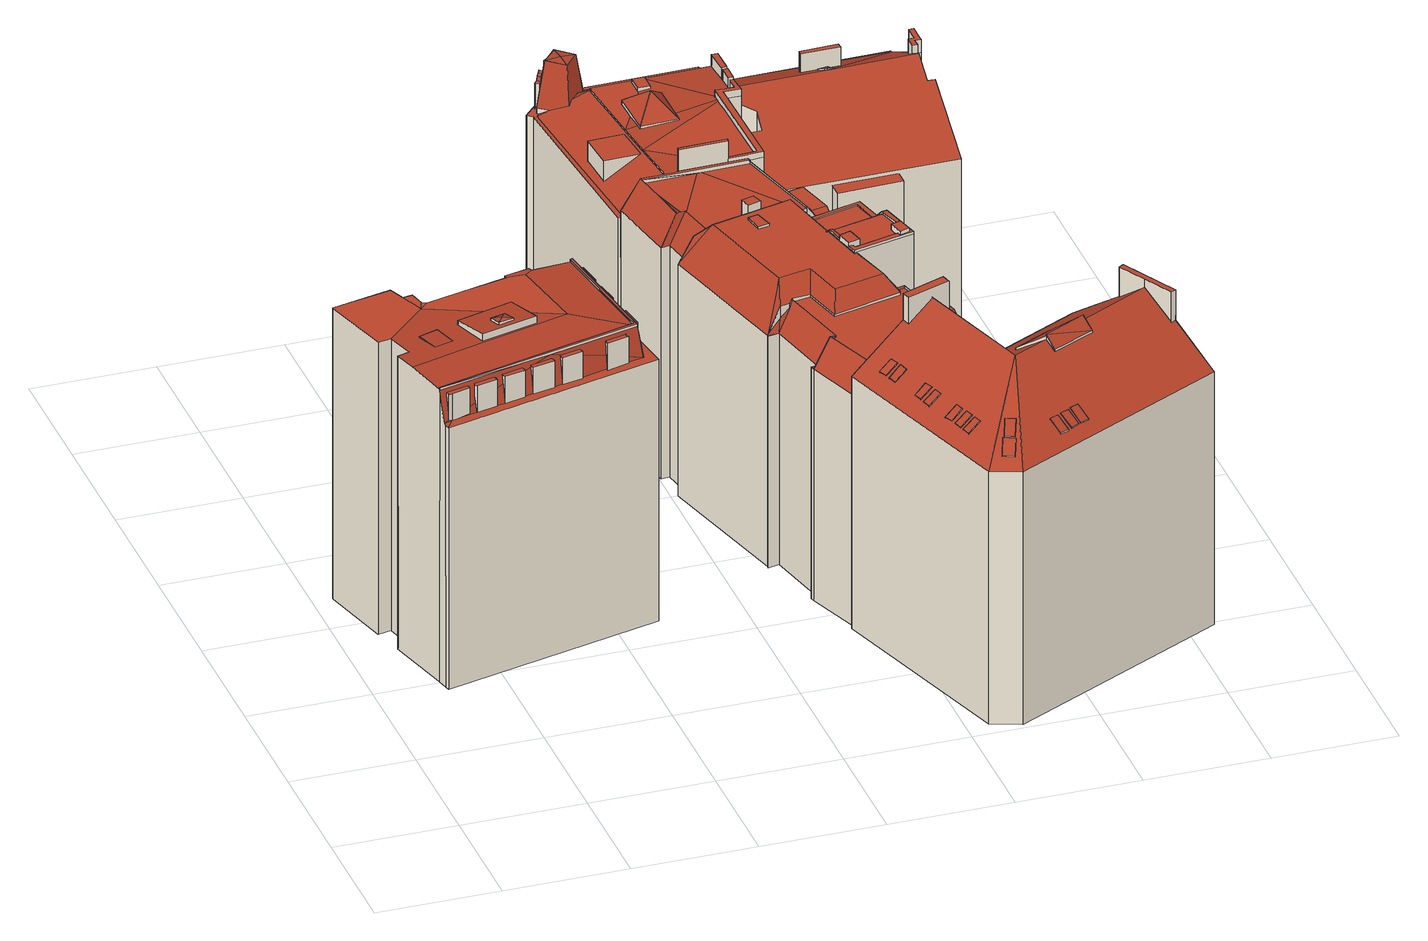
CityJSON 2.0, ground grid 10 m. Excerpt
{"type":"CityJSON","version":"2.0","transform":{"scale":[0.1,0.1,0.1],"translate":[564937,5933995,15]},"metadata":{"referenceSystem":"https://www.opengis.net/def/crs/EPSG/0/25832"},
"CityObjects":{
"building1":{"type":"Building","attributes":{"Grundfläche 2D":"249.646953","Grundhöhe NN":"16.347"},"children":["building1-1","building1-2","building1-3","building1-4","building1-5","building1-6","building1-7","building1-8","building1-9","building1-10","building1-11","building1-12"],"geometry":[{"type":"MultiSurface","lod":"3","boundaries":[[[0,1,2,3],[4,5,6,7]],[[8,9,10,11,12,13,14,15,16,17,18,19]],[[20,19,18,17,21,22,23,24,25,26]],[[26,27,28,29,20]],[[30,31,19,20,29,32,33,34]],[[35,33,32]],[[35,36,37,33]],[[38,39,33,37,40,41,42]],[[31,43,44,45,34,33,39,46,47,9,8,19]],[[23,48,49,50,51,52,24]],[[53,54,48,21,17]],[[55,56,57,58,52,51,50,49,48,54,53,59,60]],[[61,62,53,17,16,63,64]],[[65,66,67,68,69,70,16,15,14,13,12,11,71,72,73]],[[72,71,74]],[[75,76,77,78,79,80,81,82,83,84,53,62,61,64,63,16,70,69,68,67,66,65,73,72,74,85]],[[86,52,58,57,56,55,60,59,53,84,83,82,81,80,79,78,77,76,75,85,74,87,88,89]],[[90,87,74,71]],[[44,43,3,2]],[[30,0,3,43,31]],[[30,34,45,1,0]],[[45,44,2,1]],[[48,23,24,23,22]],[[48,22,48,21]],[[90,71,11,91,92]],[[87,90,92,93]],[[88,87,93,94]],[[89,88,94,95]],[[52,96,97,24]],[[96,52,86,89,95,98]],[[25,24,97,99]],[[26,25,99,100]],[[27,26,100,101]],[[28,27,101,102]],[[29,28,102,103]],[[32,29,103,104]],[[35,32,104,105]],[[36,35,105,106]],[[37,36,106,107]],[[40,37,107,108]],[[41,40,108,109]],[[110,38,42,41,109,111]],[[39,38,110,112]],[[46,39,112,113]],[[47,46,113,114]],[[91,11,10,9,47,114,115]],[[98,95,94,93,92,91,115,114,113,112,110,111,109,108,107,106,105,104,103,102,101,100,99,97,96]]],"semantics":{"surfaces":[{"type":"RoofSurface"},{"type":"WallSurface"},{"type":"GroundSurface"}],"values":[0,0,0,0,0,0,0,0,0,0,0,0,0,0,0,0,0,0,1,1,1,1,1,1,1,1,1,1,1,1,1,1,1,1,1,1,1,1,1,1,1,1,1,1,1,1,2]}}]},
"building1-1":{"type":"BuildingInstallation","parents":["building1"],"geometry":[{"type":"MultiSurface","lod":"3","boundaries":[[[116,117,118,119,120,121,122,123]],[[25,124,18,121,120,119]],[[25,119,118,24]],[[18,10,122,121]],[[10,11,123,122]],[[15,16,17,116,123]],[[13,14,123,11,12]],[[123,14,15]],[[117,116,17,21,22,23,24,118]]],"semantics":{"surfaces":[{"type":"RoofSurface"},{"type":"WallSurface"}],"values":[0,1,1,1,1,1,1,1,1]}}]},
"building1-2":{"type":"BuildingInstallation","parents":["building1"],"geometry":[{"type":"MultiSurface","lod":"3","boundaries":[[[125,126,127,128]],[[127,129,128]],[[126,125,130]],[[127,126,130,129]]],"semantics":{"surfaces":[{"type":"RoofSurface"},{"type":"WallSurface"}],"values":[0,1,1,1]}}]},
"building1-3":{"type":"BuildingInstallation","parents":["building1"],"geometry":[{"type":"MultiSurface","lod":"3","boundaries":[[[131,132,133,134,135,136,137,138,139,140]],[[141,140,139]],[[142,140,141]],[[142,65,75,132,131,140]],[[75,143,133,132]],[[66,144,145,138,137,136,135,134,133,143,76]]],"semantics":{"surfaces":[{"type":"RoofSurface"},{"type":"WallSurface"}],"values":[0,1,1,1,1,1]}}]},
"building1-4":{"type":"BuildingInstallation","parents":["building1"],"geometry":[{"type":"MultiSurface","lod":"3","boundaries":[[[146,147,148,149,150,151,152,153]],[[61,83,154,147,146,153,152]],[[148,147,154,155]],[[62,151,150,149,148,155,84]]],"semantics":{"surfaces":[{"type":"RoofSurface"},{"type":"WallSurface"}],"values":[0,1,1,1]}}]},
"building1-5":{"type":"BuildingInstallation","parents":["building1"],"geometry":[{"type":"MultiSurface","lod":"3","boundaries":[[[156,157,158,159,160,161,162]],[[67,77,159,158,157,163,164]],[[77,165,160,159]],[[165,78,68,162,161,160]],[[156,162,68]]],"semantics":{"surfaces":[{"type":"RoofSurface"},{"type":"WallSurface"}],"values":[0,1,1,1,1]}}]},
"building1-6":{"type":"BuildingInstallation","parents":["building1"],"geometry":[{"type":"MultiSurface","lod":"3","boundaries":[[[166,70,167,168,169,170]],[[79,171,168,167,69]],[[171,172,169,168]],[[166,170,169,172,80]]],"semantics":{"surfaces":[{"type":"RoofSurface"},{"type":"WallSurface"}],"values":[0,1,1,1]}}]},
"building1-7":{"type":"BuildingInstallation","parents":["building1"],"geometry":[{"type":"MultiSurface","lod":"3","boundaries":[[[173,174,175,176,177,178,179]],[[180,59,181,176,175,174,173]],[[181,182,177,176]],[[54,179,178,177,182,60]]],"semantics":{"surfaces":[{"type":"RoofSurface"},{"type":"WallSurface"}],"values":[0,1,1,1]}}]},
"building1-8":{"type":"BuildingInstallation","parents":["building1"],"geometry":[{"type":"MultiSurface","lod":"3","boundaries":[[[183,184,185,186,187,188,189]],[[190,187,186]],[[190,72,188,187]],[[188,72,191]],[[191,74,189,188]],[[74,85,183,189]],[[192,185,184,183,85,73]]],"semantics":{"surfaces":[{"type":"RoofSurface"},{"type":"WallSurface"}],"values":[0,1,1,1,1,1,1]}}]},
"building1-9":{"type":"BuildingInstallation","parents":["building1"],"geometry":[{"type":"MultiSurface","lod":"3","boundaries":[[[193,63,194,195,196,197,198]],[[199,196,195,194,81]],[[199,200,197,196]],[[198,197,200,82,64,193]]],"semantics":{"surfaces":[{"type":"RoofSurface"},{"type":"WallSurface"}],"values":[0,1,1,1]}}]},
"building1-10":{"type":"BuildingInstallation","parents":["building1"],"geometry":[{"type":"MultiSurface","lod":"3","boundaries":[[[201,202,203,204,49,205]],[[206,202,201,205,55]],[[206,56,203,202]],[[204,203,56,50]]],"semantics":{"surfaces":[{"type":"RoofSurface"},{"type":"WallSurface"}],"values":[0,1,1,1]}}]},
"building1-11":{"type":"BuildingInstallation","parents":["building1"],"geometry":[{"type":"MultiSurface","lod":"3","boundaries":[[[207,208,209,210,211,212]],[[213,211,210,209,51,57]],[[213,58,212,211]],[[208,207,212,58,214]]],"semantics":{"surfaces":[{"type":"RoofSurface"},{"type":"WallSurface"}],"values":[0,1,1,1]}}]},
"building1-12":{"type":"BuildingInstallation","parents":["building1"],"geometry":[{"type":"MultiSurface","lod":"3","boundaries":[[[215,216,217]],[[217,216,218]],[[219,216,215]],[[218,216,219]],[[219,215,4,7]],[[215,217,5,4]],[[218,219,7,6]],[[217,218,6,5]]],"semantics":{"surfaces":[{"type":"RoofSurface"},{"type":"WallSurface"}],"values":[0,0,0,0,1,1,1,1]}}]},
"building2":{"type":"Building","attributes":{"Grundfläche 2D":"110.543241","Grundhöhe NN":"15.775"},"children":["building2-1"],"geometry":[{"type":"Solid","lod":"3","boundaries":[[[[220,221,222,223,224,225,226,227,228,229]],[[230,231,232,233]],[[234,235,236,237,238]],[[239,240,234]],[[240,235,234]],[[240,239,241,242,243]],[[233,232,244,245]],[[230,233,245,246]],[[231,230,246,247]],[[227,241,239,234,238,220,229,228]],[[243,242,241,227,248,249,250]],[[251,236,235,240,243,250,252]],[[237,236,251,253,220,238]],[[244,232,224,223,222,254]],[[224,232,231,225]],[[226,225,231,247,248,227]],[[222,221,220,253,255,254]],[[248,247,246,245,244,254,255,253,251,252,250,249]]]],"semantics":{"surfaces":[{"type":"RoofSurface"},{"type":"WallSurface"},{"type":"GroundSurface"}],"values":[[0,0,0,0,0,0,1,1,1,1,1,1,1,1,1,1,1,2]]}}]},
"building2-1":{"type":"BuildingInstallation","parents":["building2"],"geometry":[{"type":"MultiSurface","lod":"3","boundaries":[[[256,257,258,259]],[[258,257,226,223]],[[223,224,259,258]],[[224,225,256,259]],[[225,226,257,256]]],"semantics":{"surfaces":[{"type":"RoofSurface"},{"type":"WallSurface"}],"values":[0,1,1,1,1]}}]},
"building3":{"type":"Building","attributes":{"Grundfläche 2D":"43.827637","Grundhöhe NN":"16.105"},"geometry":[{"type":"Solid","lod":"3","boundaries":[[[[260,261,262,263,264,265,266,267]],[[268,269,270,271,272,263]],[[272,264,263]],[[269,268,263,262,273,274]],[[270,269,274,275]],[[271,270,275,276]],[[264,272,277,278]],[[279,280,281,261,260,267,266,265,282,283]],[[272,271,276,277]],[[265,264,278,282]],[[262,261,281,273]],[[280,279,283,282,278,277,276,275,274,273,281]]]],"semantics":{"surfaces":[{"type":"RoofSurface"},{"type":"WallSurface"},{"type":"GroundSurface"}],"values":[[0,0,0,1,1,1,1,1,1,1,1,2]]}}]},
"building4":{"type":"Building","attributes":{"Grundfläche 2D":"361.100780","Grundhöhe NN":"15.421"},"children":["building4-1","building4-2","building4-3","building4-4","building4-5","building4-6","building4-7","building4-8","building4-9"],"geometry":[{"type":"Solid","lod":"3","boundaries":[[[[284,285,286,287,288,289,290,291,292,293,294]],[[295,296,297,298,291,290,289,288,299,300]],[[301,302,303,304,294,293,292]],[[305,306,307,308,309,310,311]],[[312,309,313,314,315,316,317]],[[318,311,310,309,312,317]],[[316,315,319,317]],[[320,317,319]],[[321,322,323,324,325,326,327,328]],[[326,325,329]],[[326,329,330]],[[331,332,333,334,335,336,337,338]],[[339,340,341,342,343,344]],[[342,341,340,311,343]],[[345,346,347,348,349,350,287,351,340,339,352]],[[351,285,353,354,355,303,302,356,357,358,359,305,311,340]],[[360,361,362,363,364,365,366,367,368,369]],[[370,371,372,373,374]],[[370,374,375]],[[370,375,376]],[[370,376,377]],[[378,371,379]],[[380,371,378]],[[371,380,372]],[[381,376,352,339]],[[339,344,381]],[[382,352,376]],[[383,381,344]],[[344,343,384,383]],[[378,385,386,380]],[[387,388,389,390,391]],[[389,392,393,390]],[[383,384,394,393,392]],[[395,329,396,348,347,397]],[[398,345,352,382,399,400]],[[398,401,346,345]],[[402,347,346,401]],[[396,403,404,298,297,296,349,348]],[[301,292,291,298,404,405]],[[302,301,405,406,356]],[[355,354,284,294,304]],[[355,304,303]],[[284,354,353,285]],[[287,350,349,296,295,300,299,288]],[[313,309,308,407,408]],[[409,315,314,313,408,410]],[[305,359,306]],[[321,328,411,412]],[[323,322,413,414]],[[322,321,412,413]],[[324,323,414,415]],[[325,324,415,416]],[[329,325,416,417]],[[330,361,360,326]],[[326,360,369,327]],[[327,369,418,411,328]],[[419,286,285,351]],[[357,356,406,420]],[[369,368,421,418]],[[377,376,422,423]],[[370,377,423,424]],[[371,370,424,425]],[[378,379,426,427]],[[379,371,425,426]],[[380,367,366,372]],[[372,366,365,373]],[[376,381,428,422]],[[375,382,376]],[[381,383,429,428]],[[386,368,367,380]],[[385,378,427,430]],[[385,430,421,368,386]],[[389,388,431,432]],[[433,429,383,392]],[[392,389,432,433]],[[384,343,394]],[[394,343,318,317,393]],[[393,317,320,390]],[[387,391,390,320,319,315]],[[387,315,409,431,388]],[[402,397,347]],[[395,397,402,362,361,330]],[[330,329,395]],[[396,329,417,403]],[[306,332,331,308,307]],[[420,434,335,334,333,332,306,359,358,357]],[[336,335,434,435]],[[337,336,435,436]],[[338,337,436,437]],[[338,437,407,308,331]],[[344,343,311,318,343]],[[351,287,286,419]],[[382,375,374,399]],[[399,374,373,400]],[[400,373,365,364,398]],[[398,364,363,401]],[[401,363,362,402]],[[434,420,406,405,404,403,417,416,415,414,413,412,411,418,421,430,427,426,425,424,423,422,428,429,433,432,431,409,410,408,407,437,436,435]]]],"semantics":{"surfaces":[{"type":"RoofSurface"},{"type":"WallSurface"},{"type":"GroundSurface"}],"values":[[0,0,0,0,0,0,0,0,0,0,0,0,0,0,0,0,0,0,0,0,0,0,0,0,0,0,0,0,0,0,0,0,0,0,0,0,0,1,1,1,1,1,1,1,1,1,1,1,1,1,1,1,1,1,1,1,1,1,1,1,1,1,1,1,1,1,1,1,1,1,1,1,1,1,1,1,1,1,1,1,1,1,1,1,1,1,1,1,1,1,1,1,1,1,1,1,1,2]]}}]},
"building4-1":{"type":"BuildingInstallation","parents":["building4"],"geometry":[{"type":"MultiSurface","lod":"3","boundaries":[[[438,439,440,441,442]],[[439,443,444,445,446,440]],[[300,295,447,441,440,446]],[[447,448,449,450,438,442,441]],[[439,438,450,443]]],"semantics":{"surfaces":[{"type":"RoofSurface"},{"type":"WallSurface"}],"values":[0,1,1,1,1]}}]},
"building4-2":{"type":"BuildingInstallation","parents":["building4"],"geometry":[{"type":"MultiSurface","lod":"3","boundaries":[[[451,446,445,452]],[[419,453,451,452,454,455]],[[445,444,456,289,285,455,454,452]],[[286,419,455,285]],[[419,286,287,288,299,300,446,451,453]]],"semantics":{"surfaces":[{"type":"RoofSurface"},{"type":"WallSurface"}],"values":[0,0,1,1,1]}}]},
"building4-3":{"type":"BuildingInstallation","parents":["building4"],"geometry":[{"type":"MultiSurface","lod":"3","boundaries":[[[457,458,459,460]],[[461,462,458,457]],[[459,458,462,463,464,465]],[[460,459,465,466,467,468]],[[468,461,457,460]]],"semantics":{"surfaces":[{"type":"RoofSurface"},{"type":"WallSurface"}],"values":[0,1,1,1,1]}}]},
"building4-4":{"type":"BuildingInstallation","parents":["building4"],"geometry":[{"type":"MultiSurface","lod":"3","boundaries":[[[462,461,468,467,469,448,447,470,471,472,473,474,463]],[[473,475,476,474]],[[475,477,478,479,480,476]],[[295,296,470,447]],[[296,297,298,472,471,470]],[[477,475,473,472,298,291,292,301]],[[302,478,477,301]],[[479,478,302,303,304]],[[304,481,480,479]],[[463,474,476,480,481,293,290,464]],[[466,482,469,467]],[[448,469,482,449]]],"semantics":{"surfaces":[{"type":"RoofSurface"},{"type":"WallSurface"}],"values":[0,0,0,1,1,1,1,1,1,1,1,1]}}]},
"building4-5":{"type":"BuildingInstallation","parents":["building4"],"geometry":[{"type":"MultiSurface","lod":"3","boundaries":[[[483,387,391,484,485,486,487]],[[486,485,307,308,331]],[[387,315,319,391]],[[312,484,391,319,316]],[[312,310,484]],[[484,310,307,485]],[[331,308,309,313,487,486]],[[313,314,315,387,483,487]]],"semantics":{"surfaces":[{"type":"RoofSurface"},{"type":"WallSurface"}],"values":[0,1,1,1,1,1,1,1]}}]},
"building4-6":{"type":"BuildingInstallation","parents":["building4"],"geometry":[{"type":"MultiSurface","lod":"3","boundaries":[[[488,489,490,491]],[[492,489,488,493]],[[494,495,492,493]],[[324,491,490,323]],[[321,322,495,494]],[[492,495,322,323,490,489]]],"semantics":{"surfaces":[{"type":"RoofSurface"},{"type":"WallSurface"}],"values":[0,0,0,1,1,1]}}]},
"building4-7":{"type":"BuildingInstallation","parents":["building4"],"geometry":[{"type":"MultiSurface","lod":"3","boundaries":[[[496,497,498,499]],[[500,496,499,501]],[[502,500,501,334]],[[335,502,334]],[[500,502,335,336,497,496]],[[498,497,336,337]]],"semantics":{"surfaces":[{"type":"RoofSurface"},{"type":"WallSurface"}],"values":[0,0,0,1,1,1]}}]},
"building4-8":{"type":"BuildingInstallation","parents":["building4"],"geometry":[{"type":"MultiSurface","lod":"3","boundaries":[[[503,504,505,506]],[[341,507,504,503,508]],[[507,509,505,504]],[[342,510,506,505,509]],[[510,508,503,506]]],"semantics":{"surfaces":[{"type":"RoofSurface"},{"type":"WallSurface"}],"values":[0,1,1,1,1]}}]},
"building4-9":{"type":"BuildingInstallation","parents":["building4"],"geometry":[{"type":"MultiSurface","lod":"3","boundaries":[[[511,512,513,514]],[[515,516,513,512]],[[514,513,516,517]],[[511,514,517,518]],[[518,515,512,511]]],"semantics":{"surfaces":[{"type":"RoofSurface"},{"type":"WallSurface"}],"values":[0,1,1,1,1]}}]},
"building5":{"type":"Building","attributes":{"Grundfläche 2D":"234.826601","Grundhöhe NN":"16.922"},"children":["building5-1","building5-2","building5-3","building5-4","building5-5","building5-6","building5-7","building5-8","building5-9"],"geometry":[{"type":"Solid","lod":"3","boundaries":[[[[519,520,521]],[[521,520,522]],[[523,520,519]],[[522,520,523]],[[524,525,526,527,528,529,530]],[[531,532,533,530,529,534,535,536,537,538,539,540,541,542]],[[526,543,544,536,535,534,529,528,527]],[[537,536,544,543,526,545,546]],[[547,548,549,550,551,552,553]],[[554,555,556,557,550,549,548,547,553,558,559]],[[560,561,562,563,564,565,566,556,567,568,569]],[[570,571,572]],[[573,574,575,576,556,566,565,577,578]],[[579,580,572,571,550,557,556,576,575]],[[570,581,573,578,577,565,582,571]],[[564,546,545,526,582,565]],[[551,550,571,582,526,525,524]],[[581,570,572,580,519,521]],[[580,579,523,519]],[[575,574,522,523,579]],[[574,573,581,521,522]],[[533,583,584,585,586,587,554,559,558,553,552,551,524,530]],[[556,555,554,587,588]],[[567,556,588,589]],[[569,568,567,589,590]],[[560,569,590,591]],[[592,593,563,562,561,560,591,594]],[[546,564,563,593,595]],[[596,597,598,540,539,538,537,546,595,599]],[[541,540,598,600]],[[542,541,600,601]],[[531,542,601,602]],[[532,531,602,603]],[[533,532,603,583]],[[596,599,595,593,592,594,591,590,589,588,587,586,585,584,583,603,602,601,600,598,597]]]],"semantics":{"surfaces":[{"type":"RoofSurface"},{"type":"WallSurface"},{"type":"GroundSurface"}],"values":[[0,0,0,0,0,0,0,0,0,0,0,0,0,0,0,1,1,1,1,1,1,1,1,1,1,1,1,1,1,1,1,1,1,1,2]]}}]},
"building5-1":{"type":"BuildingInstallation","parents":["building5"],"geometry":[{"type":"MultiSurface","lod":"3","boundaries":[[[604,605,606,607]],[[608,609,605,604]],[[606,605,609,610]],[[607,606,611]],[[608,604,607]]],"semantics":{"surfaces":[{"type":"RoofSurface"},{"type":"WallSurface"}],"values":[0,1,1,1,1]}}]},
"building5-2":{"type":"BuildingInstallation","parents":["building5"],"geometry":[{"type":"MultiSurface","lod":"3","boundaries":[[[612,613,614,615,616]],[[617,618,614,613]],[[619,615,614,618,578]],[[619,620,616,615]],[[620,577,617,613,612,616]]],"semantics":{"surfaces":[{"type":"RoofSurface"},{"type":"WallSurface"}],"values":[0,1,1,1,1]}}]},
"building5-3":{"type":"BuildingInstallation","parents":["building5"],"geometry":[{"type":"MultiSurface","lod":"3","boundaries":[[[621,622,623,624,625]],[[553,626,623,622,552]],[[626,627,628,629,625,624,623]],[[547,630,621,625,629]],[[630,552,622,621]]],"semantics":{"surfaces":[{"type":"RoofSurface"},{"type":"WallSurface"}],"values":[0,1,1,1,1]}}]},
"building5-4":{"type":"BuildingInstallation","parents":["building5"],"geometry":[{"type":"MultiSurface","lod":"3","boundaries":[[[631,632,633,634,635,636,637,627,626,638,639,640,641,642,643,644,645,646]],[[553,558,559,554,640,639,638,626]],[[554,555,556,641,640]],[[556,567,642,641]],[[568,569,643,642,567]],[[569,560,644,643]],[[647,632,631,646,645,648,649,650]],[[633,632,647,651,652,566,653,635,634]],[[576,557,654,655,637,636,635,653]],[[655,628,627,637]]],"semantics":{"surfaces":[{"type":"RoofSurface"},{"type":"WallSurface"}],"values":[0,1,1,1,1,1,1,1,1,1]}}]},
"building5-5":{"type":"BuildingInstallation","parents":["building5"],"geometry":[{"type":"MultiSurface","lod":"3","boundaries":[[[656,657,658,659]],[[660,656,659,661]],[[662,660,661,663]],[[664,662,663,665]],[[666,664,665,667]],[[668,666,667,669]],[[670,668,669,671]],[[672,670,671,673]],[[669,667,665,663,661,659,658,674,675,676,677,678,679,680,681,673,671]],[[682,672,673,681,683]],[[684,685,686,687,688,657,656,660,662,664,666,668,670,672,682,689]],[[690,674,658,657,688]]],"semantics":{"surfaces":[{"type":"RoofSurface"},{"type":"WallSurface"}],"values":[0,0,0,0,0,0,0,0,1,1,1,1]}}]},
"building5-6":{"type":"BuildingInstallation","parents":["building5"],"geometry":[{"type":"MultiSurface","lod":"3","boundaries":[[[691,692,693,694,695]],[[561,696,693,692]],[[694,693,696,697]],[[648,645,644,691,695,694,697]],[[561,692,691,644,560]]],"semantics":{"surfaces":[{"type":"RoofSurface"},{"type":"WallSurface"}],"values":[0,1,1,1,1]}}]},
"building5-7":{"type":"BuildingInstallation","parents":["building5"],"geometry":[{"type":"MultiSurface","lod":"3","boundaries":[[[698,699,700,701,702,703,704,705,706,707]],[[543,707,706,708,709,527]],[[681,680,679,678,677,676,675,674,710,711,712,713,714,705,704,703,702]],[[712,711,710,528,709,708]],[[705,715,706]],[[705,714,715]],[[708,716,712]],[[706,715,717]],[[717,708,706]],[[712,716,717,715,714,713]],[[717,716,708]],[[698,544,535,718,702,701,700,699]],[[681,702,718,683]],[[674,690,719,710]],[[528,710,719,534]]],"semantics":{"surfaces":[{"type":"RoofSurface"},{"type":"WallSurface"}],"values":[0,0,0,0,0,0,0,0,0,0,0,1,1,1,1]}}]},
"building5-8":{"type":"BuildingInstallation","parents":["building5"],"geometry":[{"type":"MultiSurface","lod":"3","boundaries":[[[720,721,722,723,724]],[[725,726,723,722]],[[727,728,723,726]],[[729,720,724,723,728]],[[720,730,731,722,721]],[[726,725,722,731,549,732]],[[726,732,548,733,728,727]],[[733,734,730,720,729,728]]],"semantics":{"surfaces":[{"type":"RoofSurface"},{"type":"WallSurface"}],"values":[0,0,0,0,1,1,1,1]}}]},
"building5-9":{"type":"BuildingInstallation","parents":["building5"],"geometry":[{"type":"MultiSurface","lod":"3","boundaries":[[[735,736,737,738,739]],[[737,736,563,740]],[[741,739,738,737,740,742]],[[735,739,741,562]],[[736,735,562,563]]],"semantics":{"surfaces":[{"type":"RoofSurface"},{"type":"WallSurface"}],"values":[0,1,1,1,1]}}]},
"building6":{"type":"Building","attributes":{"Grundfläche 2D":"341.705884","Grundhöhe NN":"15.124"},"children":["building6-1","building6-2","building6-3","building6-4","building6-5","building6-6","building6-7","building6-8","building6-9","building6-10","building6-11","building6-12","building6-13","building6-14"],"geometry":[{"type":"Solid","lod":"3","boundaries":[[[[743,744,745,746,747,748]],[[749,744,750]],[[745,744,749]],[[751,752,753,754,755,756,757,758,759,760,761,762]],[[763,764,765,766,767,752]],[[768,752,767]],[[752,768,769,770,759,758,757,771,772,753]],[[773,774,764,775,751]],[[764,763,752,751,775]],[[746,756,755,754,748,747]],[[754,753,743,748]],[[753,744,743]],[[753,772,750,744]],[[749,750,772,771]],[[745,749,771,757,756,746]],[[751,762,776,777]],[[773,751,777,778]],[[766,765,764,774,773,778,779]],[[767,766,779,780]],[[768,767,780,781]],[[769,768,781,782]],[[762,761,760,759,770,769,782,776]],[[778,777,776,782,781,780,779]]]],"semantics":{"surfaces":[{"type":"RoofSurface"},{"type":"WallSurface"},{"type":"GroundSurface"}],"values":[[0,0,0,0,0,0,0,0,0,1,1,1,1,1,1,1,1,1,1,1,1,1,2]]}}]},
"building6-1":{"type":"BuildingInstallation","parents":["building6"],"geometry":[{"type":"MultiSurface","lod":"3","boundaries":[[[783,784,785,786]],[[786,785,787,788]],[[783,786,788,789]],[[784,783,789,790]],[[785,784,790,787]]],"semantics":{"surfaces":[{"type":"RoofSurface"},{"type":"WallSurface"}],"values":[0,1,1,1,1]}}]},
"building6-2":{"type":"BuildingInstallation","parents":["building6"],"geometry":[{"type":"MultiSurface","lod":"3","boundaries":[[[791,792,793,794,795]],[[770,759,760,793,792]],[[760,796,794,793]],[[795,794,796,758]],[[791,795,758,797]],[[797,770,792,791]]],"semantics":{"surfaces":[{"type":"RoofSurface"},{"type":"WallSurface"}],"values":[0,1,1,1,1,1]}}]},
"building6-3":{"type":"BuildingInstallation","parents":["building6"],"geometry":[{"type":"MultiSurface","lod":"3","boundaries":[[[798,799,800,801]],[[798,801,802,803]],[[801,800,804,802]],[[799,798,803,805]],[[800,799,805,804]]],"semantics":{"surfaces":[{"type":"RoofSurface"},{"type":"WallSurface"}],"values":[0,1,1,1,1]}}]},
"building6-4":{"type":"BuildingInstallation","parents":["building6"],"geometry":[{"type":"MultiSurface","lod":"3","boundaries":[[[806,807,808,809]],[[809,808,810,811]],[[806,809,811,812]],[[807,806,812,813]],[[808,807,813,810]]],"semantics":{"surfaces":[{"type":"RoofSurface"},{"type":"WallSurface"}],"values":[0,1,1,1,1]}}]},
"building6-5":{"type":"BuildingInstallation","parents":["building6"],"geometry":[{"type":"MultiSurface","lod":"3","boundaries":[[[814,815,816,817]],[[818,819,815,814]],[[817,816,820,821]],[[821,818,814,817]],[[816,815,819,820]]],"semantics":{"surfaces":[{"type":"RoofSurface"},{"type":"WallSurface"}],"values":[0,1,1,1,1]}}]},
"building6-6":{"type":"BuildingInstallation","parents":["building6"],"geometry":[{"type":"MultiSurface","lod":"3","boundaries":[[[822,823,824,825]],[[824,823,826,827]],[[825,824,827,828]],[[822,825,828,829]],[[823,822,829,826]]],"semantics":{"surfaces":[{"type":"RoofSurface"},{"type":"WallSurface"}],"values":[0,1,1,1,1]}}]},
"building6-7":{"type":"BuildingInstallation","parents":["building6"],"geometry":[{"type":"MultiSurface","lod":"3","boundaries":[[[830,831,832,833]],[[833,832,834,835]],[[830,833,835,836]],[[831,830,836,837]],[[832,831,837,834]]],"semantics":{"surfaces":[{"type":"RoofSurface"},{"type":"WallSurface"}],"values":[0,1,1,1,1]}}]},
"building6-8":{"type":"BuildingInstallation","parents":["building6"],"geometry":[{"type":"MultiSurface","lod":"3","boundaries":[[[838,839,840,841,842]],[[765,843,838,842]],[[763,775,844,840,839,838,843]],[[844,774,841,840]],[[841,774,764,765,842]]],"semantics":{"surfaces":[{"type":"RoofSurface"},{"type":"WallSurface"}],"values":[0,1,1,1,1]}}]},
"building6-9":{"type":"BuildingInstallation","parents":["building6"],"geometry":[{"type":"MultiSurface","lod":"3","boundaries":[[[845,846,847,848]],[[848,847,849,850]],[[845,848,850,851]],[[846,845,851,852]],[[847,846,852,849]]],"semantics":{"surfaces":[{"type":"RoofSurface"},{"type":"WallSurface"}],"values":[0,1,1,1,1]}}]},
"building6-10":{"type":"BuildingInstallation","parents":["building6"],"geometry":[{"type":"MultiSurface","lod":"3","boundaries":[[[853,854,855,856]],[[854,853,857,858]],[[853,856,859,857]],[[856,855,860,859]],[[855,854,858,860]]],"semantics":{"surfaces":[{"type":"RoofSurface"},{"type":"WallSurface"}],"values":[0,1,1,1,1]}}]},
"building6-11":{"type":"BuildingInstallation","parents":["building6"],"geometry":[{"type":"MultiSurface","lod":"3","boundaries":[[[861,862,863,864]],[[864,863,865,866]],[[861,864,866,867]],[[862,861,867,868]],[[863,862,868,865]]],"semantics":{"surfaces":[{"type":"RoofSurface"},{"type":"WallSurface"}],"values":[0,1,1,1,1]}}]},
"building6-12":{"type":"BuildingInstallation","parents":["building6"],"geometry":[{"type":"MultiSurface","lod":"3","boundaries":[[[869,870,871,872]],[[873,874,872,871]],[[869,872,874,875]],[[870,869,875,876]],[[876,873,871,870]]],"semantics":{"surfaces":[{"type":"RoofSurface"},{"type":"WallSurface"}],"values":[0,1,1,1,1]}}]},
"building6-13":{"type":"BuildingInstallation","parents":["building6"],"geometry":[{"type":"MultiSurface","lod":"3","boundaries":[[[877,878,879,880]],[[878,877,881,882]],[[877,880,883,881]],[[880,879,884,883]],[[879,878,882,884]]],"semantics":{"surfaces":[{"type":"RoofSurface"},{"type":"WallSurface"}],"values":[0,1,1,1,1]}}]},
"building6-14":{"type":"BuildingInstallation","parents":["building6"],"geometry":[{"type":"MultiSurface","lod":"3","boundaries":[[[885,886,887,888]],[[886,885,889,890]],[[888,887,891,892]],[[885,888,892,889]],[[887,886,890,891]]],"semantics":{"surfaces":[{"type":"RoofSurface"},{"type":"WallSurface"}],"values":[0,1,1,1,1]}}]},
"building7":{"type":"Building","attributes":{"Grundfläche 2D":"237.686860","Grundhöhe NN":"16.374"},"children":["building7-1","building7-2","building7-3"],"geometry":[{"type":"Solid","lod":"3","boundaries":[[[[893,894,895,896,897,898]],[[899,900,901,902,903,904,905,906,907,908,909,910,911,912]],[[913,914,895,894,915,916,917,918,919,920,908,907,906,905,921,922,923,924,925],[926,927,926,914]],[[927,926,914,926]],[[928,929,930,931]],[[932,933,934,916,915,894,893,898,935,936]],[[917,916,934,937]],[[938,939,920,919,918,917,937,940]],[[908,920,939,941]],[[910,909,908,941,942]],[[911,910,942,943]],[[912,911,943,944]],[[899,912,944,945]],[[946,901,900,899,945,947]],[[929,948,949,902,901,946,950,930]],[[903,902,949,951]],[[904,903,951,952]],[[953,922,921,905,904,952,954]],[[923,922,953,955]],[[956,896,895,914,913,925,924,923,955,957]],[[897,896,956,958]],[[898,897,958,935]],[[931,930,950,959]],[[928,931,959,960]],[[929,928,960,948]],[[946,947,945,944,943,942,941,939,938,940,937,934,933,932,936,935,958,956,957,955,953,954,952,951,949,948,960,959,950]]]],"semantics":{"surfaces":[{"type":"RoofSurface"},{"type":"WallSurface"},{"type":"GroundSurface"}],"values":[[0,0,0,0,0,1,1,1,1,1,1,1,1,1,1,1,1,1,1,1,1,1,1,1,1,2]]}}]},
"building7-1":{"type":"BuildingInstallation","parents":["building7"],"geometry":[{"type":"MultiSurface","lod":"3","boundaries":[[[961,962,963,964,965]],[[961,965,966]],[[963,962,967,968]],[[965,964,969,927]],[[966,965,927,970]],[[961,966,970,926]],[[962,961,926,967]],[[964,963,968,969]]],"semantics":{"surfaces":[{"type":"RoofSurface"},{"type":"WallSurface"}],"values":[0,0,1,1,1,1,1,1]}}]},
"building7-2":{"type":"BuildingInstallation","parents":["building7"],"geometry":[{"type":"MultiSurface","lod":"3","boundaries":[[[971,972,973,974]],[[975,976,972,971]],[[976,977,973,972]],[[977,978,974,973]],[[978,975,971,974]]],"semantics":{"surfaces":[{"type":"RoofSurface"},{"type":"WallSurface"}],"values":[0,1,1,1,1]}}]},
"building7-3":{"type":"BuildingInstallation","parents":["building7"],"geometry":[{"type":"MultiSurface","lod":"3","boundaries":[[[979,980,981,982,983,984,985,986,987]],[[981,980,988,989]],[[980,979,925,988]],[[982,981,989,990]],[[991,983,982,990]],[[984,983,991,921]],[[921,922,985,984]],[[922,923,986,985]],[[923,924,925,979,987,986]]],"semantics":{"surfaces":[{"type":"RoofSurface"},{"type":"WallSurface"}],"values":[0,1,1,1,1,1,1,1,1]}}]}
},
"vertices":[
[135,280,268],[89,267,268],[98,236,272],[144,248,272],[111,256,270],[123,259,270],[126,248,272],[114,245,272],[99,234,266],[37,217,266],[46,183,264],[46,182,264],[51,183,264],[75,189,264],[116,199,264],[123,201,264],[141,205,264],[214,223,264],[212,225,264],[170,253,266],[159,317,266],[213,232,264],[200,320,264],[199,327,264],[199,328,264],[197,327,264],[165,322,266],[164,325,266],[144,322,265],[144,318,266],[135,280,265],[139,268,265],[79,308,262],[72,301,262],[122,276,264],[75,310,262],[72,322,262],[64,321,262],[25,262,264],[36,264,264],[59,334,262],[10,322,263],[10,320,263],[144,248,266],[98,236,266],[89,267,264],[42,240,265],[32,237,265],[207,271,264],[207,279,261],[206,291,255],[205,301,251],[204,328,238],[218,220,238],[211,252,254],[211,272,238],[209,291,238],[207,301,238],[205,321,238],[217,233,238],[214,252,238],[187,214,249],[204,218,243],[151,207,261],[165,210,256],[75,185,246],[93,191,251],[99,193,253],[116,198,257],[123,200,259],[129,202,261],[48,177,238],[52,178,239],[70,184,244],[55,179,238],[76,184,238],[93,189,238],[100,190,238],[117,195,238],[124,197,238],[142,201,238],[149,203,238],[166,207,238],[187,213,238],[204,217,238],[70,183,238],[209,329,238],[49,170,238],[228,214,238],[211,330,238],[48,174,238],[46,182,13],[48,174,13],[49,170,13],[228,214,13],[211,330,13],[204,328,13],[199,328,13],[209,329,13],[197,327,13],[165,322,13],[164,325,13],[144,322,13],[144,318,13],[79,308,13],[75,310,13],[72,322,13],[64,321,13],[59,334,13],[10,322,13],[25,262,13],[10,320,13],[36,264,13],[42,240,13],[32,237,13],[46,183,13],
[214,223,266],[199,327,266],[199,328,266],[197,327,266],[211,232,266],[212,225,266],[46,183,266],[46,182,266],[211,232,264],
[77,243,266],[72,264,265],[56,259,265],[62,239,266],[56,259,264],[72,264,264],
[75,185,261],[76,184,261],[93,188,261],[93,189,261],[93,191,261],[92,191,261],[92,192,261],[92,193,261],[75,188,261],[75,186,261],[75,186,249],[75,186,248],[93,188,238],[92,191,254],[92,192,255],
[187,213,261],[187,211,261],[205,216,261],[204,217,261],[204,218,261],[204,220,261],[186,216,261],[187,214,261],[187,211,238],[205,216,238],
[116,199,261],[99,194,261],[99,193,261],[100,190,261],[117,194,261],[117,195,261],[116,198,261],[99,194,258],[99,193,256],[117,194,238],
[141,205,261],[123,200,261],[124,196,261],[142,200,261],[142,201,261],[124,196,238],[142,200,238],
[213,232,261],[216,233,261],[217,233,261],[218,233,261],[215,252,261],[214,252,261],[210,252,261],[216,233,244],[218,233,238],[215,252,238],
[70,183,261],[70,184,261],[69,187,261],[51,183,261],[52,179,261],[52,178,261],[55,179,261],[52,179,240],[52,178,238],[70,184,246],
[165,211,261],[148,207,261],[149,203,261],[149,202,261],[166,206,261],[165,210,261],[149,202,238],[166,206,238],
[211,272,261],[212,272,261],[209,291,261],[205,291,261],[208,271,261],[212,272,238],
[204,320,261],[200,320,261],[203,301,261],[207,301,261],[208,301,261],[205,321,261],[208,301,238],[204,320,242],
[111,256,272],[118,252,274],[123,259,272],[126,248,274],[114,245,274],
[103,450,65],[103,455,65],[102,460,65],[88,457,65],[85,457,65],[97,360,65],[100,360,65],[114,363,65],[113,371,65],[108,412,65],[80,357,53],[97,360,62],[85,457,62],[68,454,53],[108,412,170],[195,426,170],[190,462,140],[152,457,140],[103,450,140],[113,371,136],[201,383,136],[114,363,136],[201,377,136],[202,377,136],[85,457,8],[68,454,8],[80,357,8],[97,360,8],[114,363,8],[201,377,8],[202,377,8],[190,462,8],[201,383,8],[103,450,8],[102,460,8],[103,455,8],
[97,360,68],[100,360,68],[88,457,68],[85,457,68],
[204,328,160],[209,329,155],[201,377,155],[156,370,192],[164,325,192],[165,322,192],[197,327,165],[199,327,164],[114,363,158],[110,362,155],[118,314,155],[144,318,176],[144,322,176],[201,377,11],[110,362,11],[118,314,11],[144,318,11],[144,322,11],[164,325,11],[199,327,11],[204,328,11],[209,329,11],[165,322,11],[197,327,11],
[410,359,231],[407,352,236],[405,352,236],[406,349,238],[406,348,239],[408,348,239],[451,359,239],[455,360,239],[452,371,229],[448,370,229],[409,360,229],[412,320,239],[414,312,239],[416,313,239],[464,324,239],[406,347,239],[409,332,239],[446,396,229],[403,385,229],[404,383,229],[404,382,229],[402,407,224],[409,408,224],[390,483,224],[389,486,224],[350,485,224],[352,482,224],[399,417,224],[348,482,224],[335,485,224],[332,484,224],[305,484,224],[306,481,224],[321,429,223],[327,399,223],[305,481,224],[314,428,225],[465,240,204],[473,242,192],[463,283,192],[455,281,204],[455,282,204],[441,278,225],[459,207,225],[473,211,204],[446,280,204],[433,276,225],[389,486,226],[409,408,226],[412,409,222],[422,412,206],[431,414,194],[419,461,194],[412,459,204],[405,487,204],[328,386,238],[394,402,238],[369,401,233],[358,401,231],[327,399,224],[317,397,224],[376,303,238],[384,269,238],[425,279,238],[416,313,238],[414,312,238],[406,347,238],[405,352,238],[350,297,238],[407,352,234],[410,359,228],[409,360,228],[418,389,204],[414,409,204],[412,409,207],[409,408,212],[441,278,223],[433,276,223],[435,269,223],[379,255,223],[371,288,223],[356,285,223],[370,226,223],[365,224,223],[380,182,223],[459,207,223],[343,277,203],[355,224,203],[370,226,225],[356,285,225],[353,282,220],[345,280,214],[334,277,203],[334,275,203],[351,220,203],[350,223,203],[365,224,226],[304,395,203],[345,280,224],[312,397,203],[324,398,222],[366,177,203],[380,182,226],[305,484,227],[289,483,203],[300,422,203],[314,428,227],[305,481,227],[307,423,203],[321,429,227],[327,399,227],[433,276,226],[435,317,204],[435,269,226],[371,288,225],[353,282,224],[356,285,226],[379,255,225],[435,269,225],[435,317,4],[464,324,4],[446,396,4],[418,389,4],[389,486,4],[335,485,4],[305,484,4],[332,484,4],[473,211,4],[465,240,4],[473,242,4],[463,283,4],[455,281,4],[455,282,4],[446,280,4],[459,207,4],[405,352,237],[414,409,4],[380,182,4],[334,277,4],[334,275,4],[343,277,4],[355,224,4],[350,223,4],[351,220,4],[304,395,4],[312,397,4],[366,177,4],[289,483,4],[300,422,4],[307,423,4],[431,414,4],[419,461,4],[412,459,4],[405,487,4],
[421,322,244],[418,335,244],[409,332,244],[412,320,244],[415,320,244],[418,335,239],[412,333,239],[412,333,241],[409,332,241],[412,320,241],[415,320,241],[415,320,239],[421,322,239],
[406,347,241],[408,347,241],[406,348,240],[408,348,240],[407,352,237],[408,347,239],
[461,325,244],[458,337,244],[450,335,244],[453,323,244],[461,325,241],[458,337,241],[457,337,241],[457,337,239],[450,335,239],[452,326,239],[452,326,241],[453,323,241],
[416,317,241],[414,312,241],[416,313,241],[464,324,241],[455,360,241],[451,359,241],[452,371,230],[448,370,230],[446,396,230],[403,385,230],[404,382,230],[443,392,230],[443,392,229],[416,317,239],
[332,484,227],[306,481,227],[390,483,227],[389,486,227],[335,485,227],
[450,272,214],[465,276,214],[463,283,206],[454,280,206],[471,251,214],[456,247,214],[464,240,206],[473,242,206],
[421,453,215],[419,461,206],[411,459,206],[407,450,215],[429,421,215],[415,418,215],[431,414,206],
[370,399,243],[367,408,243],[357,405,243],[359,396,243],[367,408,225],[370,399,236],[357,405,225],[359,396,236],
[367,371,240],[363,386,240],[355,384,240],[358,369,240],[363,386,238],[355,384,238],[358,369,238],[367,371,238],
[330,560,224],[345,580,241],[329,599,225],[360,600,225],[361,561,224],[328,484,219],[320,563,219],[314,629,219],[301,633,211],[286,638,202],[277,641,197],[291,483,197],[270,645,197],[274,641,197],[287,483,197],[279,644,197],[297,664,197],[298,666,197],[413,667,197],[413,668,197],[413,669,197],[413,671,197],[298,669,197],[295,672,197],[309,641,211],[300,662,199],[356,630,219],[414,631,219],[371,489,224],[356,503,223],[348,510,223],[323,532,221],[328,484,221],[335,485,222],[374,486,224],[402,487,225],[402,489,225],[401,578,224],[396,576,224],[389,486,225],[390,486,225],[414,593,223],[414,606,222],[414,609,222],[414,629,222],[414,631,221],[356,630,221],[397,583,224],[415,578,224],[415,582,224],[414,592,223],[329,580,221],[320,563,221],[330,565,222],[340,599,221],[360,600,222],[361,571,223],[396,578,224],[355,627,221],[347,613,221],[361,561,223],[330,560,222],[329,599,221],[314,629,221],[287,483,19],[328,484,19],[389,486,19],[390,486,19],[402,487,19],[401,578,19],[415,578,19],[414,592,19],[414,593,19],[414,609,19],[414,629,19],[414,606,19],[414,631,19],[413,668,19],[413,669,19],[413,671,19],[413,667,19],[298,669,19],[295,672,19],[270,645,19],[274,641,19],
[290,562,218],[292,531,218],[321,532,218],[319,563,218],[290,562,200],[292,531,200],[309,532,210],[319,560,218],
[355,627,224],[346,627,224],[346,613,224],[356,613,224],[356,627,224],[346,627,221],[346,613,221],[356,613,222],[356,627,221],
[335,488,245],[335,485,245],[374,486,245],[374,488,245],[374,489,245],[374,486,230],[374,488,230],[374,488,224],[374,489,224],[335,488,222],
[411,589,230],[411,582,230],[405,582,230],[404,582,230],[396,583,230],[396,578,230],[397,489,230],[389,486,230],[390,486,230],[402,487,230],[401,578,230],[415,578,230],[414,592,230],[414,593,230],[411,593,230],[411,590,230],[411,582,224],[411,593,223],[411,590,223],[411,589,223],[405,582,224],[404,582,224],[396,583,223],[397,564,224],[397,489,225],
[281,654,220],[279,652,219],[282,650,219],[283,651,220],[282,655,223],[284,652,223],[283,656,225],[285,654,225],[284,658,226],[287,655,226],[285,659,225],[288,657,225],[287,660,223],[289,658,223],[287,662,220],[290,659,220],[290,664,219],[293,662,219],[282,650,202],[283,651,202],[284,652,202],[285,654,202],[287,655,202],[288,657,202],[290,659,202],[293,662,202],[290,664,197],[293,662,197],[287,660,197],[285,659,197],[283,656,197],[281,654,197],[279,652,197],[287,662,197],[282,650,197],
[414,593,232],[414,606,232],[410,606,232],[410,593,232],[411,593,232],[410,606,222],[410,593,223],
[305,656,202],[300,662,202],[299,662,202],[297,664,202],[296,665,202],[296,665,204],[296,659,237],[296,659,241],[309,647,241],[315,647,208],[298,634,241],[298,629,209],[278,645,202],[284,646,237],[284,646,241],[287,648,241],[290,652,241],[296,658,241],[285,646,241],[297,646,242],[296,665,197],[278,645,197],
[358,512,226],[352,512,226],[348,512,226],[353,507,227],[353,508,227],[348,510,226],[348,502,226],[353,503,226],[358,503,226],[358,508,226],[358,512,223],[348,512,223],[348,502,223],[358,503,223],[358,508,223],
[414,609,232],[414,629,232],[409,629,232],[410,610,232],[410,608,232],[409,629,222],[410,608,222],[410,610,222],
[494,107,268],[494,107,269],[529,125,269],[515,153,244],[510,151,244],[480,136,244],[533,116,260],[498,99,260],[483,189,209],[465,92,265],[494,107,265],[480,136,242],[510,151,242],[515,153,242],[529,125,265],[587,155,265],[591,157,265],[579,180,246],[567,204,227],[555,226,209],[434,191,265],[432,198,265],[411,191,250],[366,177,218],[418,14,218],[442,5,218],[622,97,218],[604,133,246],[533,116,258],[498,99,258],[473,211,209],[446,203,246],[447,195,248],[555,226,1],[483,189,1],[473,211,1],[366,177,1],[418,14,1],[442,5,1],[622,97,1],
[508,50,226],[503,60,234],[496,57,234],[501,47,226],[496,57,233],[501,47,225],[508,50,225],[503,60,233],
[600,131,272],[604,133,272],[579,180,272],[575,178,272],[587,155,272],[575,178,246],[600,131,246],
[399,115,227],[409,118,234],[406,125,234],[397,122,227],[397,122,226],[399,115,226],[406,125,233],[409,118,233],
[499,46,226],[494,55,234],[487,52,234],[492,42,226],[487,52,233],[492,42,225],[499,46,225],[494,55,233],
[389,145,227],[399,148,234],[397,156,234],[387,152,227],[389,145,226],[399,148,233],[397,156,233],[387,152,226],
[489,40,226],[484,50,234],[477,47,234],[482,37,226],[484,50,233],[477,47,233],[482,37,225],[489,40,225],
[445,33,233],[450,45,240],[442,48,240],[437,35,233],[442,48,239],[437,35,232],[445,33,232],[450,45,239],
[413,184,273],[447,195,274],[448,195,274],[446,203,274],[411,191,273],[413,184,250],[448,195,247],
[417,57,227],[427,60,234],[425,67,234],[415,64,227],[425,67,233],[415,64,226],[417,57,226],[427,60,233],
[414,67,227],[424,70,234],[422,77,234],[412,74,227],[414,67,226],[424,70,233],[412,74,226],[422,77,233],
[440,18,225],[445,31,232],[436,35,232],[431,22,225],[436,35,231],[431,22,224],[440,18,224],[445,31,231],
[386,156,227],[396,159,234],[393,166,234],[383,163,227],[393,166,233],[383,163,226],[386,156,226],[396,159,233],
[402,104,227],[412,107,234],[410,114,234],[400,111,227],[402,104,226],[412,107,233],[400,111,226],[410,114,233],
[411,78,227],[420,81,234],[418,88,234],[408,85,227],[411,78,226],[420,81,233],[418,88,233],[408,85,226],
[413,669,182],[413,668,183],[563,670,182],[563,671,182],[563,673,181],[413,671,181],[415,559,203],[415,558,203],[415,515,176],[566,516,176],[565,574,212],[559,574,212],[559,594,224],[493,593,224],[486,593,224],[414,592,224],[415,582,218],[415,578,216],[425,572,212],[425,559,203],[564,629,205],[563,668,183],[413,667,184],[414,631,204],[414,629,204],[414,609,216],[414,606,217],[414,593,224],[559,597,223],[559,603,219],[564,603,219],[564,605,218],[564,620,210],[493,600,220],[488,595,223],[517,504,173],[517,516,173],[465,515,173],[465,503,173],[413,668,14],[413,667,14],[414,631,14],[413,671,14],[413,669,14],[414,629,14],[414,606,14],[414,593,14],[414,609,14],[414,592,14],[415,578,14],[425,572,14],[425,559,14],[415,559,14],[415,515,14],[415,558,14],[517,516,14],[566,516,14],[465,515,14],[565,574,14],[559,574,14],[559,603,14],[559,597,14],[564,603,14],[563,671,14],[564,605,14],[563,673,14],[465,503,14],[517,504,14],
[493,600,221],[493,609,217],[485,608,217],[486,595,224],[488,595,224],[493,596,224],[493,609,216],[485,608,216],[486,595,223],[493,596,223],
[474,619,228],[474,615,228],[505,615,228],[505,620,228],[474,619,210],[474,615,212],[505,615,212],[505,620,210],
[564,620,230],[560,620,230],[560,607,230],[555,607,230],[555,597,230],[559,597,230],[559,603,230],[564,603,230],[564,605,230],[560,620,210],[560,607,217],[555,607,217],[555,597,223]
]}
